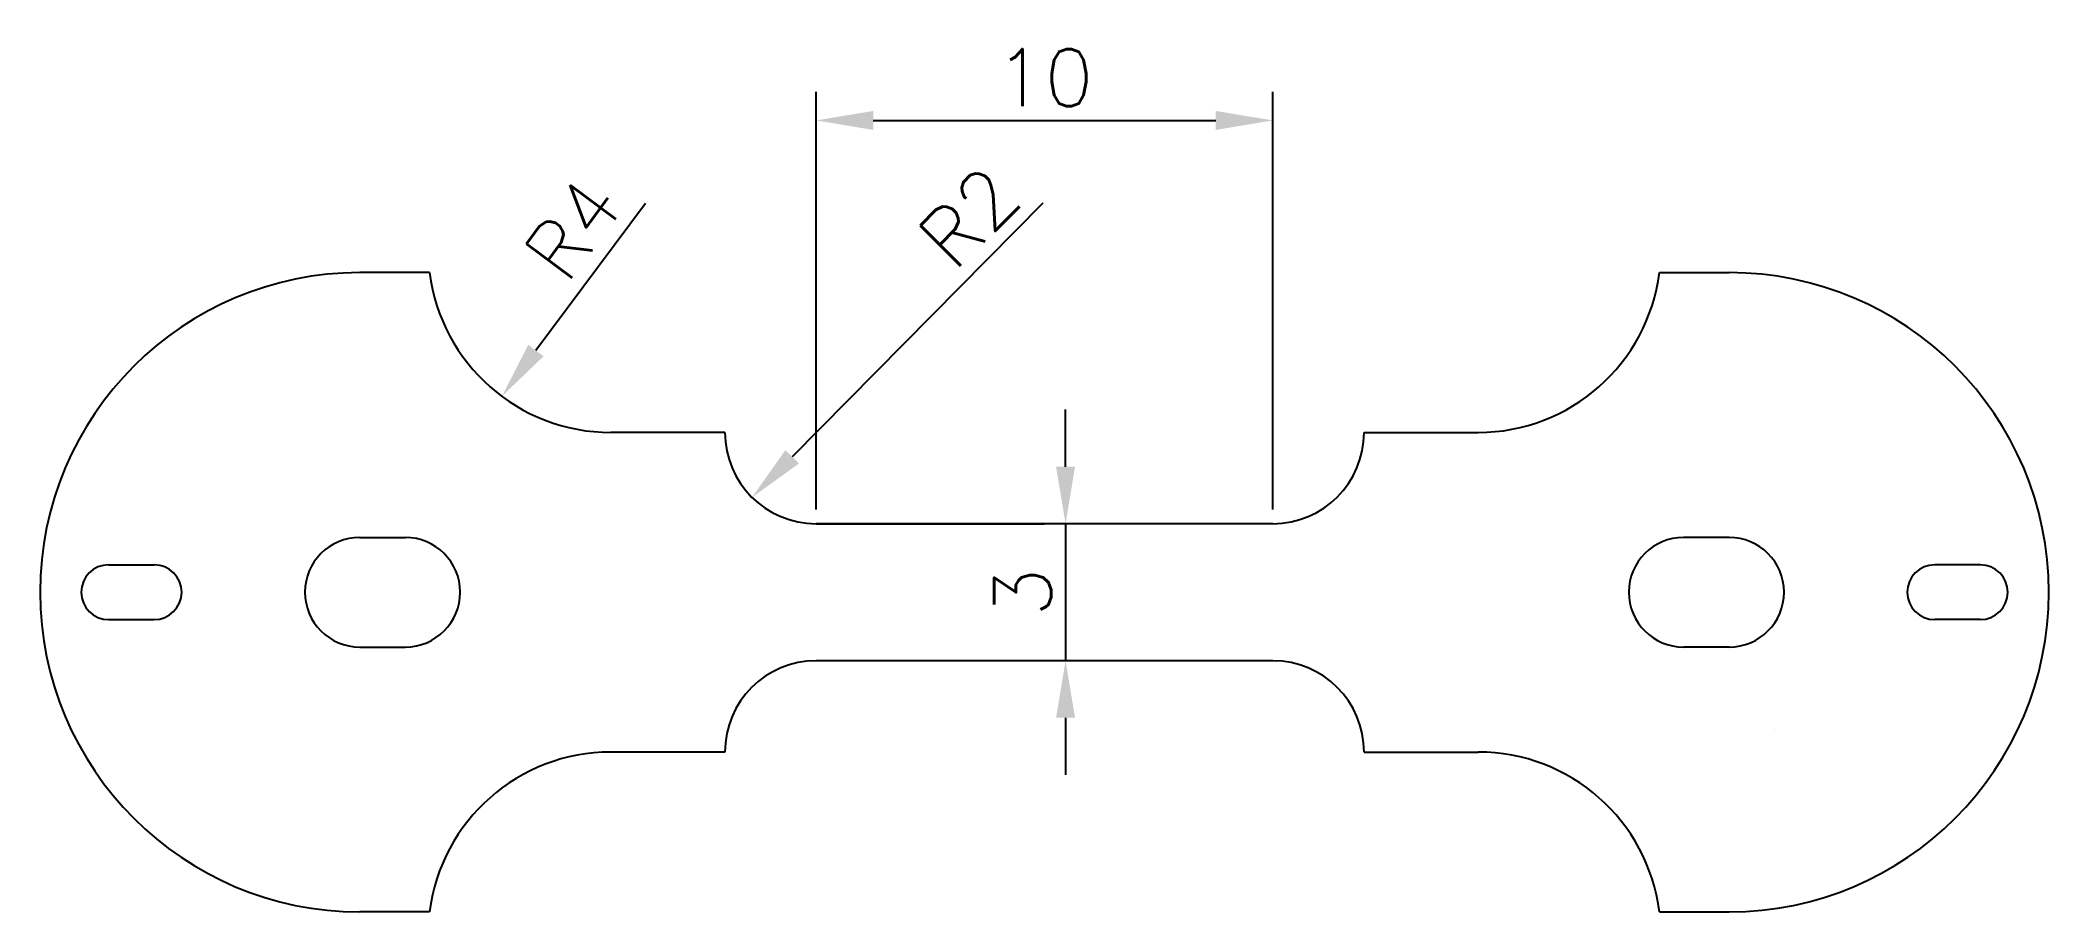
# Paper-space layout 'ISO A3 Title Block' of a CAD drawing. Header units: millimetres. Extents: x 149.9 to 193.9, y 164.9 to 184.
import ezdxf

# ---------------------------------------------------------------- set-up
doc = ezdxf.new("R2010")
doc.units = ezdxf.units.MM
doc.styles.get("Standard").update_dxf_attribs({"font": 'simplex.shx'})
doc.dimstyles.new('Copy of ISO-25', dxfattribs={"dimscale": 0.5, "dimtxt": 2.5, "dimasz": 2.5, "dimexe": 1.25, "dimexo": 0.625, "dimtad": 1, "dimtxsty": 'Standard', "dimcen": 2.5, "dimadec": 0, "dimazin": 0, "dimtfac": 1, "dimtmove": 0, "dimatfit": 3, "dimfxl": 1, "dimarcsym": 0})

# ---------------------------------------------------------------- blocks, each defined once
blk = doc.blocks.new('*D4')
at = {"color": 0, "lineweight": -2, "transparency": 16777216}
blk.add_line((171.835, 180.409), (166.342, 174.854), dxfattribs=at)
at = {"color": 0, "transparency": 16777216}
blk.add_solid([(166.194, 175), (166.49, 174.707), (165.463, 173.965)], dxfattribs=at)
at = {"layer": 'Defpoints', "color": 0, "transparency": 16777216}
for p in [(166.869, 175.387), (165.463, 173.965)]:
    blk.add_point(p, dxfattribs=at)
at = {"color": 0, "transparency": 16777216, "insert": (170.216, 180.106), "char_height": 1.25, "attachment_point": 5, "rotation": 45.3274}
blk.add_mtext('R2', dxfattribs=at)
blk = doc.blocks.new('*D5')
at = {"color": 0, "lineweight": -2, "transparency": 16777216}
for p, q in [((166.869, 173.7), (166.869, 182.846)), ((176.869, 173.7), (176.869, 182.846)), ((168.119, 182.221), (175.619, 182.221))]:
    blk.add_line(p, q, dxfattribs=at)
at = {"color": 0, "transparency": 16777216}
for points in [[(168.119, 182.429), (168.119, 182.013), (166.869, 182.221)], [(175.619, 182.429), (175.619, 182.013), (176.869, 182.221)]]:
    blk.add_solid(points, dxfattribs=at)
at = {"layer": 'Defpoints', "color": 0, "transparency": 16777216}
for p in [(176.869, 182.221), (166.869, 173.387), (176.869, 173.387)]:
    blk.add_point(p, dxfattribs=at)
at = {"color": 0, "transparency": 16777216, "insert": (171.869, 183.158), "char_height": 1.25, "attachment_point": 5}
blk.add_mtext('10', dxfattribs=at)
blk = doc.blocks.new('*D7')
at = {"color": 0, "lineweight": -2, "transparency": 16777216}
for p, q in [((172.331, 174.637), (172.331, 175.887)), ((172.018, 173.387), (171.706, 173.387)), ((172.331, 173.387), (172.331, 170.387)), ((172.018, 170.387), (171.706, 170.387)), ((172.331, 169.137), (172.331, 167.887))]:
    blk.add_line(p, q, dxfattribs=at)
at = {"color": 0, "transparency": 16777216}
for points in [[(172.122, 174.637), (172.539, 174.637), (172.331, 173.387)], [(172.122, 169.137), (172.539, 169.137), (172.331, 170.387)]]:
    blk.add_solid(points, dxfattribs=at)
at = {"layer": 'Defpoints', "color": 0, "transparency": 16777216}
for p in [(172.331, 173.387), (172.331, 170.387), (172.331, 170.387)]:
    blk.add_point(p, dxfattribs=at)
at = {"color": 0, "transparency": 16777216, "insert": (171.393, 171.887), "char_height": 1.25, "attachment_point": 5, "rotation": 90}
blk.add_mtext('3', dxfattribs=at)
blk = doc.blocks.new('*D8')
at = {"color": 0, "lineweight": -2, "transparency": 16777216}
blk.add_line((163.126, 180.404), (160.728, 177.18), dxfattribs=at)
at = {"color": 0, "transparency": 16777216}
blk.add_solid([(160.561, 177.305), (160.896, 177.056), (159.983, 176.177)], dxfattribs=at)
at = {"layer": 'Defpoints', "color": 0, "transparency": 16777216}
for p in [(162.369, 179.387), (159.983, 176.177)]:
    blk.add_point(p, dxfattribs=at)
at = {"color": 0, "transparency": 16777216, "insert": (161.548, 179.853), "char_height": 1.25, "attachment_point": 5, "rotation": 53.365}
blk.add_mtext('R4', dxfattribs=at)

psp = doc.layouts.new('ISO A3 Title Block')

# ---------------------------------------------------------------- linework, layer by layer
for p, q in [((158.401, 178.887), (156.869, 178.887)), ((185.338, 178.887), (186.869, 178.887)), ((164.869, 175.387), (162.369, 175.387)), ((178.869, 175.387), (181.369, 175.387)), ((176.869, 173.387), (166.869, 173.387)), ((166.869, 173.387), (171.869, 173.387)), ((156.869, 173.087), (157.869, 173.087)), ((186.869, 173.087), (185.869, 173.087)), ((151.369, 172.487), (152.369, 172.487)), ((192.369, 172.487), (191.369, 172.487)), ((151.369, 171.287), (152.369, 171.287)), ((192.369, 171.287), (191.369, 171.287)), ((156.869, 170.687), (157.869, 170.687)), ((176.869, 170.387), (166.869, 170.387)), ((186.869, 170.687), (185.869, 170.687)), ((187.869, 168.881), (187.869, 168.881)), ((164.869, 168.387), (162.369, 168.387)), ((164.869, 168.387), (162.369, 168.387)), ((178.869, 168.387), (181.369, 168.387)), ((178.869, 168.387), (181.369, 168.387)), ((158.401, 164.887), (156.869, 164.887)), ((185.338, 164.887), (186.869, 164.887))]:
    psp.add_line(p, q)
for centre, radius, start, end in [((156.869, 171.887), 7, 90, 270), ((156.869, 171.887), 7, 90, 270), ((162.369, 179.387), 4, 187.1808, 270), ((181.369, 179.387), 4, 270, 352.8192), ((186.869, 171.887), 7, 270, 90), ((186.869, 171.887), 7, 270, 90), ((166.869, 175.387), 2, 180, 270), ((176.869, 175.387), 2, 270, 0), ((156.869, 171.887), 1.2, 90, 270), ((157.869, 171.887), 1.2, 270, 90), ((185.869, 171.887), 1.2, 90, 270), ((186.869, 171.887), 1.2, 270, 90), ((151.369, 171.887), 0.6, 90, 270), ((152.369, 171.887), 0.6, 270, 90), ((191.369, 171.887), 0.6, 90, 270), ((192.369, 171.887), 0.6, 270, 90), ((166.869, 168.387), 2, 90, 180), ((176.869, 168.387), 2, 0, 90), ((162.369, 164.387), 4, 90, 172.8192), ((181.369, 164.387), 4, 7.1808, 90)]:
    psp.add_arc(centre, radius, start, end)

# ---------------------------------------------------------------- dimensions: what is measured, and where the dimension line sits
dim = psp.add_linear_dim(base=(176.869, 182.221), p1=(166.869, 173.387), p2=(176.869, 173.387), dimstyle='Copy of ISO-25')
dim.commit()
dim.dimension.update_dxf_attribs({"geometry": '*D5', "text_midpoint": (171.869, 183.158)})
for center, mpoint, picture, middle in [((166.869, 175.387), (165.463, 173.965), '*D4', (170.883, 179.446)), ((162.369, 179.387), (159.983, 176.177), '*D8', (162.3, 179.294))]:
    dim = psp.add_radius_dim(center=center, mpoint=mpoint, dimstyle='Copy of ISO-25')
    dim.commit()
    dim.dimension.update_dxf_attribs({"geometry": picture, "text_midpoint": middle, "dimtype": 164})
dim = psp.add_linear_dim(base=(172.331, 170.387), p1=(172.331, 173.387), p2=(172.331, 170.387), angle=270, dimstyle='Copy of ISO-25')
dim.commit()
dim.dimension.update_dxf_attribs({"geometry": '*D7', "text_midpoint": (171.393, 171.887)})

doc.saveas('drawing.dxf')
